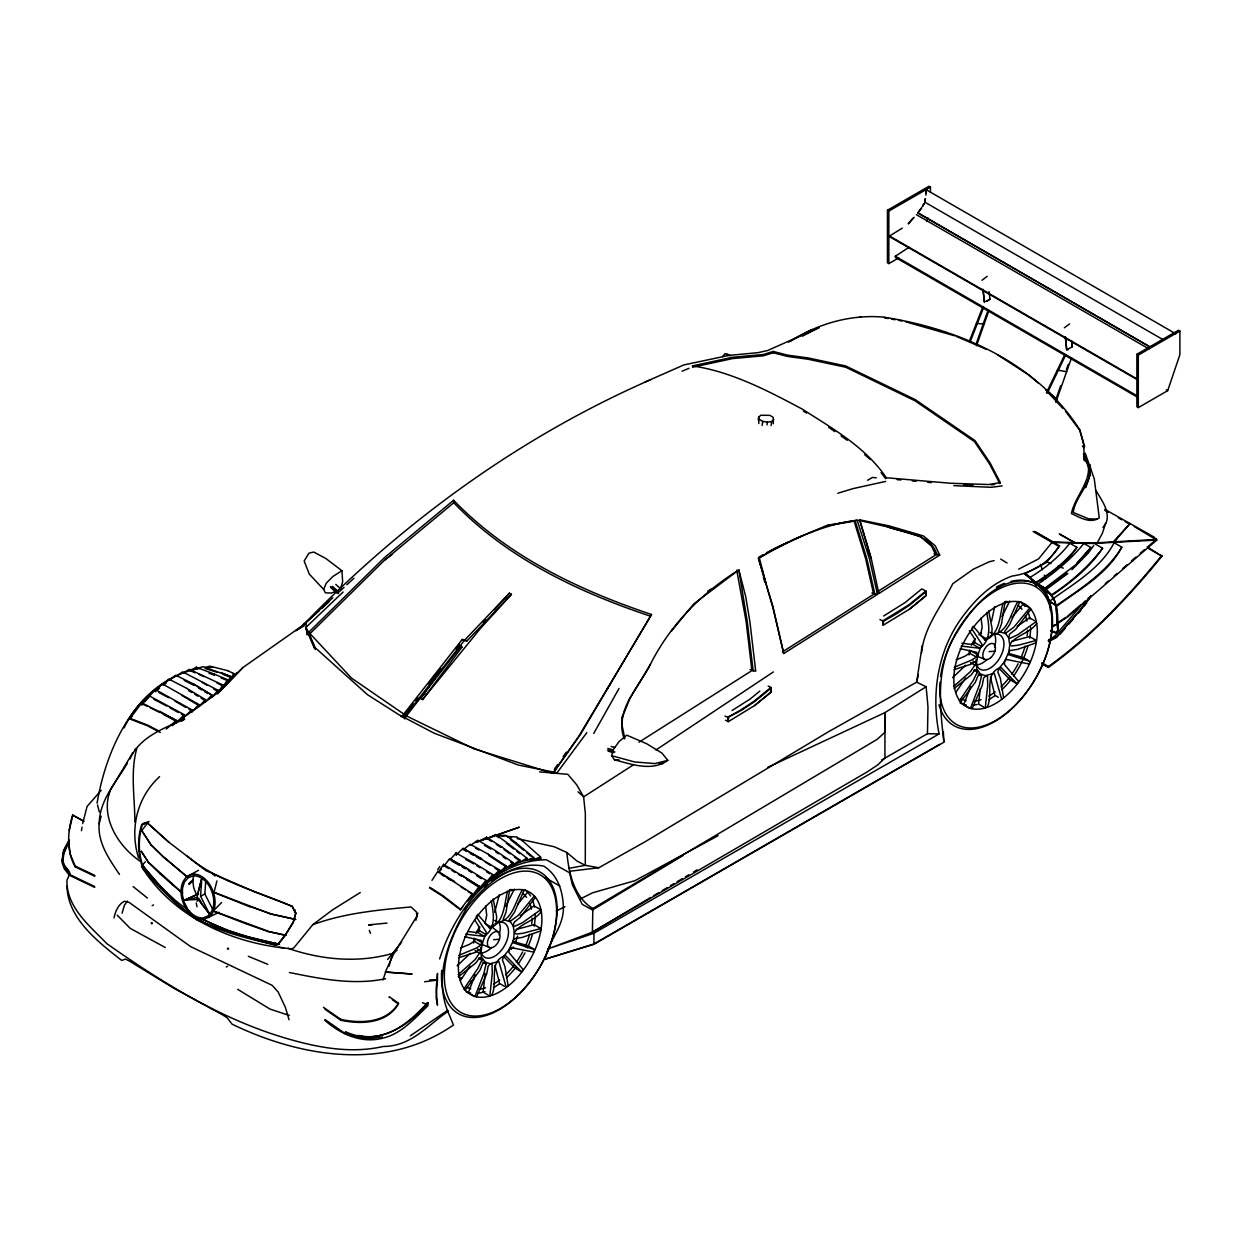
<?xml version="1.0" encoding="UTF-8"?>
<svg xmlns="http://www.w3.org/2000/svg" width="1242" height="1242" viewBox="0 0 1242 1242"><rect width="100%" height="100%" fill="white"/><g stroke="black" fill="none" stroke-linecap="round" stroke-linejoin="round"><path stroke-width="1.5" d="M750.106 669.531L755.726 671.254L749.935 622.056L745.728 596.719L738.85 569.907C701.451 593.241 670.307 624.695 650.342 664.423C639.04 687.292 613.796 710.797 624.229 738.726M884.941 757.604L884.941 712.629L926.128 686.733L927.976 706.853L927.463 733.712L881.649 759.98M930.444 192.51L930.444 187.061L929.016 186.238L887.44 210.255L887.425 262.761L888.853 263.583L898.649 257.932M888.853 263.583L888.853 211.078L930.444 187.061M908.989 247.329L895.327 256.24L895.327 257.373L1137.703 397.316M1136.88 354.265L1136.88 406.786L1138.309 407.609L1167.697 390.656L1179.884 354.715L1179.9 331.071L1178.472 330.263L1136.88 354.265L1138.309 355.088L1138.309 407.609M1042.193 663.756L1048.45 667.358C1091.702 636.354 1128.388 597.309 1161.907 556.199L1147.251 546.884M66.975 886.12C67.642 918.583 98.366 942.088 121.669 960.423L125.442 959.088L129.246 960.982L174.563 988.663L222.52 1014.823L227.162 1017.819L232.099 1024.184C301.014 1057.47 386.743 1071.489 453.439 1024.992L447.43 1010.46C433.862 974.877 449.464 937.306 467.582 906.52C486.352 884.211 512.077 860.054 543.841 866.124C558 875.175 562.983 891.554 563.371 907.514C563.899 926.889 548.359 940.831 545.114 959.212L593.955 944.308L593.94 933.239L592.403 932.168L592.838 908.492L877.287 739.269L884.956 732.206L884.941 712.629L767.665 767.385M127.46 763.085C115.941 782.522 99.531 799.957 99.158 823.896C97.59 842.852 109.374 859.464 119.48 874.399M463.825 989.16L477.906 968.372L481.865 960.113C479.723 950.472 482.517 941.234 486.522 932.478L476.198 916.674L477.766 914.376L489.705 928.317C504.625 922.34 504.143 904.145 507.59 891.088M959.259 701.078L973.34 680.29L977.299 672.031C975.156 662.374 977.951 653.137 981.972 644.396L971.648 628.592L973.2 626.294L985.139 640.235C1000.074 634.258 999.593 616.063 1003.039 603.007M622.521 715.858L622.071 725.25L624.85 738.695M200.583 896.274L201.809 878.125L197.478 894.504L184.763 900.077L198.394 899.425L209.681 914.236L200.583 896.274L204.852 893.961L205.722 881.246M382.365 1036.977L368.703 1038.747L358.239 1037.412L345.323 1033.67L345.462 1031.636C376.295 1046.54 408.634 1026.901 427.869 1002.806L427.543 1002.589C410.217 1021.871 386.355 1042.131 358.379 1035.378M424.702 1007.246L427.403 1004.607L427.543 1002.589M242.873 667.575L217.505 693.688L242.873 667.575L305.967 623.142L306.945 634.957M921.611 652.764C923.924 626.946 941.622 606.267 952.754 583.74L973.278 569.24L989.206 561.772L994.128 560.608M516.16 929.435L534.122 924.669L540.813 928.519L540.549 930.926L522.308 937.415L514.281 938.688L509.08 949.323L508.987 952.552L523.177 969.614L521.609 971.896L514.933 968.046L503.973 956.852M1011.593 641.353L1029.571 636.587L1036.247 640.437L1035.999 642.844L1017.741 649.318L1009.715 650.606L1004.53 661.241L1004.436 664.47L1018.611 681.516L1017.058 683.814L1010.367 679.948L999.406 668.77M485.172 973.433L483.154 992.156L488.153 995.059M489.829 996.022L492.267 973.542L492.049 964.397L485.436 962.224L482.688 963.699L479.862 970.375L465.02 990.278M980.202 689.093L978.587 704.074L983.602 706.962M985.263 707.94L987.701 685.444L987.483 676.316L980.869 674.127L978.122 675.617L975.296 682.293L960.47 702.196M1104.899 509.406L1154.082 537.087L1156.24 539.447L1091.563 543.127L1052.828 541.962L1034.633 531.498M925.011 202.229L925.445 198.704M925.88 195.18L926.346 189.824L925.895 193.333M925.243 198.627L924.809 202.151L1162.574 339.392M160.342 732.485L147.503 725.794L129.696 718.932L141.79 702.848L176.426 720.5L176.426 722.502L172.079 725.747M142.069 704.462L148.667 695.536L184.375 714.724L184.375 716.727L176.628 722.316L184.282 714.724L184.375 716.727M148.947 696.715L155.436 689.605L191.936 709.865L184.484 716.65L198.968 706.558L198.968 704.556L162.19 683.783L155.7 690.831M191.936 711.868L191.936 709.865L191.936 711.868L198.875 704.556L198.968 706.558M205.551 701.683L205.458 699.681L199.062 706.388L205.551 701.683L205.551 699.681L186.766 688.41M193.535 684.078L211.854 695.101L205.644 701.621L211.947 697.104L211.947 695.101L193.628 684.078L175.727 675.229L169.238 680.399M227.643 681.734L227.55 679.731L223.079 686.873L227.643 681.734L227.643 679.731L214.105 674.049M227.752 681.408L230.888 676.626L203.083 666.706L196.593 668.615M233.791 675.524L233.698 673.521L231.136 678.365L233.791 675.524L233.791 673.521L227.736 670.696M443.798 866.357L449.604 858.688L468.296 869.353L486.103 880.438L486.103 882.441L479.428 888.247L486.01 880.438L486.103 882.441L492.841 876.635L506.379 868.08L506.379 866.078L488.479 854.372M456.249 854.869L463.033 848.395L481.803 858.703M429.623 887.952L442.462 896.087L460.27 909.781L472.348 893.697L437.789 871.465L431.983 880.33M461.419 875.067L479.226 886.384L472.643 895.311L479.319 888.387L479.319 886.384L443.596 864.432L438.178 872.567M486.911 839.188L495.62 834.5L509.142 844.327M486.165 882.379L492.748 874.632L492.841 876.635L499.532 869.99L499.61 871.993L506.286 866.078L506.379 868.08M513.35 864.696L519.948 860.163L520.025 862.15L506.612 867.925L513.194 862.709L513.288 864.711L513.288 862.709L495.387 850.599L477.751 840.213L470.578 845.414M902.282 228.124L889.039 236.337L1136.647 379.291M758.303 419.827L758.66 417.11L760.865 415.247L769.854 415.371L773.192 417.296L773.347 423.708M758.815 423.522L758.66 417.11M762.153 425.463L762.697 421.38L759.359 419.439M767.044 424.873L767.401 422.156L771.67 421.488L773.89 419.641M771.127 425.571L771.67 421.488M725.545 720.282L728.278 721.664L754.888 705.363L771.36 691.887L770.909 687.431L768.177 686.05M1085.539 461.015L1085.213 453.206L1094.264 478.884L1099.263 517.79C1090.538 524.14 1079.717 517.433 1071.427 513.52C1075.262 493.664 1098.689 475.251 1083.397 454.246M509.546 890.266L506.037 912.109L503.134 919.453L509.748 921.642L518.442 915.276L534.355 896.01M1004.995 602.168L1001.471 624.027L998.568 631.371L1005.182 633.544L1013.876 627.194L1029.789 607.912L1023.113 604.062L1012.09 617.398M491.785 995.184C498.275 982.267 487.733 961.386 505.478 955.533L521.609 971.896M987.219 707.102C993.709 694.169 983.167 673.304 1000.912 667.451L1017.058 683.814M193.752 875.005L192.758 880.857L193.752 887.859L196.64 895.172M771.36 691.887L770.909 687.431L754.142 701.171L741.163 709.741L727.719 717.41L724.986 716.029M222.877 687.028L222.784 685.041L218.235 692.26L222.877 687.028L222.877 685.025L189.374 669.314L182.885 673.148M81.413 830.665L82.05 827.141M82.686 823.617L87.049 806.493L101.207 790.254M922.185 645.576L916.658 682.168L828.476 731.755L644.66 842.014L598.799 867.739L569.938 871.232M468.203 931.516L476.431 932.587L479.412 930.677L479.505 927.448L474.972 920.369M961.805 643.185L971.865 644.505L974.846 642.58L974.939 639.351L969.319 630.765M499.3 894.675L494.72 912.342M991.489 621.45L994.733 606.577M918.412 674.685L916.658 682.168L926.128 686.733M72.641 815.047L83.742 821.241L72.641 815.047C67.456 831.892 66.354 851.112 75.25 866.932L94.78 876.293M69.179 830.494L72.641 815.916M97.078 803.232C106.424 746.721 137.8 679.203 199.946 668.429M415.93 920.244L416.986 915.897L416.349 911.892L411.024 906.939C377.941 910.013 344.158 913.087 312.782 924.685L293.919 947.755L291.886 948.795C233.543 944.215 172.685 917.419 141.417 866.248M138.623 858.098C129.447 829.221 136.899 797.348 159.566 776.685M201.809 878.125L196.966 897.5L198.394 899.425M99.158 823.896L101.114 816.196M216.931 880.951L214.043 892.408M389.088 966.09L392.565 953.437L401.601 942.135M294.758 909.718L295.689 913.227L293.221 922.061L285.256 934.884L277.866 944.168L275.817 944.65C248.742 938.983 222.504 929.916 196.795 919.81C176.706 905.356 158.836 887.859 143.109 868.779C137.769 854.869 137.024 838.661 141.79 824.44L146.867 822.375L168.928 842.247L205.939 870.626L255.541 892.237L292.289 906.334L295.844 913.382L293.283 922.464L285.396 935.273L277.991 944.681L275.677 945.317C246.863 937.788 215.782 931.826 190.833 915.028M458.671 976.554L475.888 962.892L479.459 957.986L481.958 957.846L485.436 962.224L486.088 963.932L483.93 973.278L474.941 996.658L471.603 994.733M954.12 688.472L971.322 674.81L974.892 669.888L977.392 669.764L981.522 675.85L979.364 685.18L970.375 708.577L963.699 704.726L970.607 686.733M113.985 917.854C115.382 911.519 118.3 904.067 124.573 901.242L129.121 902.406L190.709 946.683L272.122 985.31L278.161 992.001L285.427 1007.464L289.06 1019.76M122.073 913.181L124.433 905.185L127.429 901.071M132.739 752.792L110.212 790.409C100.012 817.314 118.192 846.175 139.865 861.032M340.184 589.934L342.668 581.675L341.907 570.699L325.901 558.543L313.729 552.038L308.963 553.171L304.15 561.027L309.305 574.099L323.65 589.438L325.326 592.838L331.397 593.024L336.675 591.176M611.623 755.695L613.579 749.159L619.059 741.598L626.729 735.14L646.756 743.787L661.924 753.071L667.808 760.352C652.174 771.794 631.309 764.265 614.48 759.778L611.623 755.695L634.678 761.967L654.969 763.566L667.808 760.352M383.048 979.891L385.594 972.113L412.158 974.023L385.362 971.974L393.621 953.996L416.613 916.689L417.871 913.056M458.158 974.659L475.127 959.585L480.871 951.046L478.977 949.804L475.453 952.366L458.562 957.753M953.608 686.562L970.561 671.503L976.305 662.964L974.427 661.722L970.902 664.268L954.011 669.671M1105.613 523.441L1102.353 533.33L1097.09 543.173M1085.803 487.656L1089.451 476.695L1088.551 467.039L1084.111 456.761L1084.592 459.338M926.78 221.464L928.007 217.878M976.724 342.311L987.437 311.975M976.523 345.695L988.896 310.671M1056.274 398.247L1060.73 385.625M1066.443 369.464L1068.275 364.279M1055.809 402.33L1071.535 357.836M468.265 992.808L475.174 974.815M404.861 718.916L405.606 716.991M969.241 341.628L982.841 306.867M970.064 342.109L983.664 307.333M621.916 718.233L629.632 698.998L650.544 664.128M439.637 958.948C454.448 911.628 492.018 860.194 546.309 859.759L569.597 872.784L572.407 884.941L582.281 904.378L592.512 909.967L683.116 855.459M108.178 795.423L110.212 790.409M323.65 589.438L326.227 583.243L332.949 576.428L341.907 570.699M476.649 996.814L486.771 973.666L488.184 966.105L490.761 963.513L498.849 961.448L506.224 987.328M972.082 708.732L982.205 685.584L983.617 678.023L986.195 675.415L994.299 673.366L1001.657 699.23M63.42 853.751L65.453 849.155M67.347 845.491L63.979 853.161L62.659 862.057L64.755 867.972L69.8 874.601L94.703 886.54M524.435 889.614L514.374 912.373L509.096 919.918L513.225 926.004L514.312 932.804L513.055 942.74L534.65 949.556L533.672 952.102L510.897 947.537L503.553 956.526L502.42 960.082L504.904 966.369L508.118 985.636M1019.884 601.532L1009.808 624.291L1004.53 631.836L1008.659 637.922L1009.746 644.722L1008.488 654.658L1030.099 661.474L1029.106 664.004L1006.331 659.455L999.003 668.444L997.854 672L1000.338 678.287L1003.567 697.554M1044.382 588.413C1058.945 597.511 1057.905 615.799 1057.827 630.781L1055.964 633.11L1050.685 630.998M69.894 873.685L66.975 880.19C66.183 907.157 89.812 925.973 106.859 943.672C160.42 981.304 217.303 1017.012 280.226 1036.527C313.388 1046.727 348.831 1054.396 383.328 1046.463C411.288 1046.401 427.667 1025.318 448.471 1011.019M187.884 877.302L188.07 876.029L198.503 870.316M180.959 719.413L184.53 719.18C164.068 728.107 139.554 736.956 130.006 758.924M1046.478 392.705L1064.86 354.482M1047.301 393.186L1065.683 354.948M465.703 934.186L484.287 936.313C496.474 927.929 493.571 913.01 491.258 900.652M961.153 646.104L979.721 648.231C991.908 639.847 989.005 624.928 986.691 612.554M505.711 906.396L514.328 889.07M522.727 889.458C515.088 900.217 512.977 921.781 496.319 922.402L496.645 916.534L493.167 898.96M1002.015 616.575L1009.762 600.988M1018.176 601.376C1010.522 612.12 1008.426 633.699 991.753 634.32L992.094 628.436L988.601 610.878M197.074 901.366L198.751 898.121M124.138 727.89C134.26 705.627 153.434 687.959 174.874 676.657M593.723 733.463L619.044 688.425M552.737 773.331L578.958 736.056L651.522 614.511C579.005 590.167 507.326 556.121 453.64 500.262L384.399 557.705L308.746 632.271L315.313 649.504M922.325 206.42L923.97 203.564M922.48 206.591L924.172 203.688M1114.167 542.77C1100.21 569.24 1072.684 584.206 1049.443 601.314L1056.771 606.127C1080.183 588.956 1107.771 573.788 1121.805 547.163L1114.711 543.065M651.522 614.511L580.371 734.488L553.063 773.331L474.102 748.895L406.864 716.137L351.548 678.132L308.746 632.271L305.625 627.645L343.134 591.984M1000.338 482.595L999.763 483.542L989.563 463.949L974.427 441.562L915.012 400.778L845.678 367.228L808.231 359.264L787.506 356.438L773.223 352.744L763.411 355.802L732.687 358.565L692.586 367.197L692.555 365.893L732.656 357.261L763.364 354.498L773.192 351.439L787.475 355.134L808.2 357.96L845.631 365.94L915.276 399.645L975.001 440.615L990.138 463.002L1000.338 482.595L988.616 484.535L950.922 483.278L886.291 477.751L885.717 478.682L881.044 472.674M460.72 947.941L469.305 944.386L474.211 941.312L475.639 938.999M458.826 955.346L475.997 948.251L480.902 945.162L482.315 942.864L481.353 940.442L464.725 936.716M956.169 659.859L964.755 656.304L969.645 653.214L971.073 650.917M954.26 667.264L971.43 660.154L976.336 657.08L977.749 654.767L976.786 652.361L960.159 648.635M1102.927 527.508L1106.187 522.603M173.321 899.146L160.606 886.617L142.349 865.162L145.33 861.715M460.394 980.512L470.144 966.121M955.828 692.415L965.577 678.023M1069.812 543.251C1059.892 556.23 1044.988 568.401 1030.286 577.235M1069.269 542.94L1076.907 547.349C1067.173 562.921 1051.136 572.872 1036.263 582.917L1031.605 579.936M607.26 688.736L610.505 683.969M437.65 869.711L439.823 866.559M554.32 769.279L557.596 764.622M563.061 756.844L566.336 752.186M1093.814 545.378L1088.178 553.202L1071.893 569.752M1095.475 544.12L1102.586 548.219C1089.746 567.718 1071.008 582.25 1051.99 595.337L1044.506 590.711L1067.841 573.556M1084.996 601.035L1054.458 636.525L1048.264 640.577M1083.831 543.422C1071.784 558.714 1054.66 572.904 1037.8 584.113L1045.298 588.739L1066.816 572.997M1083.288 543.111L1090.926 547.52L1077.047 563.759L1044.895 588.211L1037.8 584.113M401.709 716.634L462.195 639.475L464.958 639.785L509.453 593.164L511.44 594.328L480.095 628.871L422.528 699.603L420.541 698.454L443.611 666.923M422.528 699.603L461.884 647.253L461.372 645.498L404.38 718.481M586.798 732.656L557.037 772.788L554.382 773.145M1091.237 595.927L1082.108 608.083L1056.569 637.425L1048.45 641.555L1056.43 636.851L1082.092 607.68L1091.144 595.694M535.55 897.112L520.382 917.279L514.204 922.185L513.225 926.004L514.483 926.423L522.416 922.759L540.705 909.718L534.029 905.868L520.305 915.633M1031 609.03L1015.832 629.197L1009.637 634.103L1008.659 637.922L1009.932 638.341L1017.85 634.678L1036.139 621.637M1084.359 605.879L1086.657 602.851M69.117 840.089L63.42 850.77L62.1 859.666C62.162 865.922 69.49 868.95 69.8 874.601M69.49 840.275L63.808 850.956L62.1 862.647L64.211 868.562L69.257 875.191L94.64 887.378M1150.356 347.217L917.822 212.956L921.642 208.051M671.208 631.371L693.781 603.876L738.85 569.907L747.327 621.994L753.195 671.239M402.392 717.333L413.074 703.64M415.449 700.612L417.824 697.569M428.506 683.876L440.382 668.677M455.814 648.914L459.369 644.35M470.314 953.313L457.134 965.779M965.764 665.231L952.567 677.682M403.697 717.783L464.182 640.624L466.945 640.934L511.44 594.328M420.541 698.454L425.338 692.431M917.822 212.956L921.486 207.849M722.549 356.625L725.002 353.628L728.216 355.476L758.132 352.65L767.634 350.508L819.301 327.5L802.27 336.225M387.644 959.461L392.565 953.437L397.083 950.223M439.202 871.9L441.453 869.167M147.782 822.825L141.759 830.587L151.074 845.01L162.981 856.654M517.883 904.005L527.679 892.144M1161.907 555.345C1128.388 596.455 1091.702 635.5 1048.45 666.504L1048.45 667.358L1041.883 663.57M1083.862 447.757L1084.483 446.173L1082.465 446.095L1083.862 447.757L1084.266 460.798M908.43 223.902L914.112 217.303M129.696 718.932L132.133 716.106M460.27 909.781L462.692 906.955M467.566 901.319L472.441 895.699L472.441 893.681L472.441 895.699M389.212 997.605L389.212 996.736L398.434 1003.148C386.79 1022.989 360.879 1023.75 340.805 1019.387L323.448 1007.324M208.811 917.559C218.437 908.911 215.689 893.697 209.339 883.916A24.188 16.472 71.2 0 0 192.51 874.197L187.294 876.215C177.684 884.847 180.416 900.077 186.781 909.858A24.188 16.472 71.2 0 0 203.595 919.577L219.089 912.327M1113.857 542.164L1130.251 523.317L1113.5 541.714M1060.187 634.072L1065.062 628.483M1068.71 624.291L1073.569 618.702M1078.429 613.113L1080.866 610.319M908.29 223.513L912.823 218.313M800.888 536.435L774.573 548.483L758.458 558.341L772.912 607.711L783.733 653.54L877.473 594.375L869.524 559.086L857.182 520.243L827.203 525.319L800.391 536.497M1041.526 581.52L1044.041 578.694M449.852 859.899L456.062 853.037L475.034 863.563M483.107 622.195L485.622 619.432M494.394 609.76L509.453 593.164M1113.5 542.475L1117.365 538.314M144.74 701.699L148.745 697.538M1076.721 563.154L1090.926 547.52M168.959 842.34L146.867 822.514L142.287 824.672C137.909 838.707 138.359 854.62 143.591 868.313C162.531 888.884 181.239 912.684 207.259 924.188M229.258 680.663L237.253 672.481M189.079 884.568L193.069 880.547M214.136 910.044L221.557 902.592M310.236 633.404L384.57 560.158L453.796 502.731L453.64 500.262M427.869 1002.806L427.869 1005.787C414.611 1018.487 401.492 1033.794 382.831 1038.157C361.655 1043.761 340.541 1034.275 324.861 1020.303M884.972 757.993L877.52 765.072L867.226 771.887L592.403 932.168L547.924 948.919L593.94 933.239L939.092 733.913C930.724 692.213 938.253 647.175 965.112 613.408C977.501 597.278 992.762 582.84 1012.292 576.024C1031.357 573.385 1048.931 563.092 1058.898 546.402L1033.127 531.514M332.872 597.697L301.992 626.216L305.967 623.142M339.889 591.223L344.096 587.326M346.906 584.734L353.923 578.26M319.147 610.722L301.992 626.216C401.601 523.006 519.172 437.122 650.777 379.633M322.004 608.145L329.146 601.687M162.469 685.01L168.959 679.141L186.859 688.41M188.753 883.652L193.022 879.802M144.274 822.903L142.287 824.672L149.118 821.428M1105.333 583.554L1108.252 581.039M1114.074 575.993L1116.977 573.478M1122.799 568.432L1127.162 564.66M1131.524 560.872L1135.887 557.099M1140.249 553.311L1144.612 549.538M1147.515 547.008L1154.796 540.72M1067.716 616.079L1080.726 604.838M1087.945 598.597L1090.833 596.098M156.942 690.381L159.613 688.084M512.418 947.708L510.804 949.09L513.505 947.041M166.319 728.992L176.333 720.5L159.597 711.247M759.825 691.08L750.059 699.091L732.035 710.533M754.577 705.534L769.947 692.943M909.532 609.092L926.284 595.353L925.849 590.99L921.766 588.91L904.999 602.649L883.621 616.016M770.987 688.208L754.531 701.683L741.552 710.238L727.719 717.41L728.278 721.664L728.495 717.705M925.942 591.766L909.486 605.242L896.507 613.796L883.45 621.264L879.941 619.572M541.217 911.628C534.526 921.222 519.87 923.489 514.312 932.804L516.191 934.046L522.835 933.301L540.813 928.519M1036.651 623.546C1029.96 633.125 1015.304 635.407 1009.746 644.722L1011.64 645.964L1018.285 645.203L1036.247 640.437M218.173 692.291L218.08 690.288L218.173 692.291L212.18 696.979L218.08 690.288L182.636 671.86L176.147 676.393M312.782 924.685L332.701 909.765L360.242 892.548M384.57 560.158L392.239 554.351M981.987 280.242L987.188 276.376M1064.347 327.779L1069.548 323.929M1044.506 590.711L1051.601 594.809C1070.852 582.389 1089.265 565.809 1102.586 548.219M300.455 627.334L295.844 630.688L304.042 625.906M707.816 591.239L710.89 589.019M410.357 1035.797L447.43 1010.46M1017.26 626.465L1029.463 617.771L1034.477 620.674M1049.443 601.314L1056.538 605.413C1080.214 589.127 1107.29 571.693 1121.805 547.163M987.079 301.169L989.827 299.26L985.667 301.464M1035.859 582.389C1051.011 573.152 1066.661 560.856 1076.907 547.349M163.711 684.792L166.381 682.96M1051.85 626.713L1055.017 624.586M1058.184 622.459L1066.117 617.15M1051.648 627.583L1068.042 616.606L1156.783 540.068L1156.333 538.764M655.931 749.997L773.378 671.953M181.534 721.167L184.53 719.18M633.404 764.855L583.631 796.852L585.339 813.526L585.293 865.301L568.51 868.437M638.947 742.219L751.907 670.602L746.116 621.419L736.739 570.14M1048.838 640.08L1054.458 636.525M877.395 591.72L935.769 554.879L931.516 546.169L920.477 536.684L886.167 526.577L858.393 520.289M782.46 651.864L873.685 594.281L865.643 558.729L854.123 521.174L826.644 525.754M878.855 593.505L939.728 555.081L935.304 545.875L923.458 535.939L889.086 525.878L859.635 519.824L870.968 557.239L878.855 593.505L878.808 591.999M592.403 932.168L650.575 897.531M653.897 895.56L658.897 892.594M662.219 890.607L667.202 887.642M670.525 885.655L673.847 883.683M677.185 881.696L682.168 878.731M685.491 876.759L688.813 874.772M693.797 871.806L697.119 869.819M783.733 653.54L772.835 606.205L758.458 558.341C789.167 540.984 822.033 524.497 857.182 520.243M758.753 557.285L763.333 554.6M766.376 552.799L788.189 542.024M1138.309 355.088L1179.9 331.071M470.547 981.723L473.854 979.814M939.666 744.315L593.955 943.936L545.533 959.088M593.955 944.308L943.889 742.25C939.883 706.527 935.49 668.382 954.85 635.857C970.996 608.254 1000.198 571.118 1036.542 583.29L1025.457 573.167M883.217 625.223L909.843 608.922L926.299 595.446L925.849 590.99L909.097 604.714L882.658 620.953L883.217 625.223L883.45 621.264M867.521 480.297L872.521 477.44L876.293 477.797M1071.737 341.115L1072.405 346.813L1066.63 349.778L1065.294 336.955M718.078 835.726L634.926 880.687L592.527 892.827L580.464 898.882M790.766 340.882C818.633 323.494 851.049 314.179 884.056 317.16M788.375 342.171L812.128 329.58M682.013 371.218L689.031 368.315M1018.58 569.193L1038.545 558.916L1052.021 542.428L1092.184 543.484L1156.783 540.068L1134.272 526.53M1044.895 588.211L1035.797 582.871L1024.619 573.788L1046.307 562.626L1059.705 545.937L1034.664 531.529M135.036 749.469L136.775 748.584C130.115 772.291 134.912 797.612 134.85 821.956M477.999 841.688L486.538 837.31L502.218 847.199M556.338 910.991L564.955 906.66M191.423 669.702L196.298 667.28L214.198 674.049M152.161 905.635L153.511 904.937M151.105 922.977L151.928 922.573M151.586 923.862L152.393 923.458M227.364 948.453L228.186 948.05M227.845 949.338L228.652 948.935M226.246 966.975L227.612 966.276M510.819 890.235L511.626 889.862M791.666 540.425L798.653 537.243M198.58 893.572L184.763 900.077L196.966 897.5L209.681 914.236M645.141 381.993L683.892 364.915L728.402 355.491M1106.032 523.208C1110.472 512.046 1101.933 500.51 1096.329 491.164L1096.034 490.854M494.953 835.711L475.267 842.495L519.327 827.188L496.753 835.105L504.159 836.363M837.822 493.229L853.161 488.587L885.67 481.415M526.95 860.132L520.274 862.041L526.856 858.129L526.95 860.132L526.95 858.129L509.049 844.343M205.054 667.482L209.929 666.178L227.814 670.696M400.607 716.463L403.479 715.765M392.565 953.437C358.239 963.311 321.274 959.864 288.082 948.329M991.395 484.923L994.749 484.38M424.562 981.785L437.479 980.047L437.479 973.418L436.113 989.144L437.495 1005.182L436.113 997.512L437.479 980.047L429.794 979.845M1002.154 485.901L991.349 487.299L953.825 485.638M207.15 667.653L212.568 667.078M368.952 924.84L387.054 923.085M368.688 925.026L372.383 924.685M533.734 859.542L527.058 860.147L533.656 857.554L533.734 859.542L533.734 857.539L515.849 842.728M1096.826 519.109L1088.566 518.814L1073.243 512.48C1075.432 495.372 1093.41 482.998 1090.026 464.57M540.581 859.029L533.905 859.464L540.487 857.027L540.581 859.029L540.581 857.011L522.68 840.974M989.113 651.584L994.889 651.227M493.679 939.666L499.439 939.309M871.884 593.055L877.473 594.375M934 553.684L939.728 555.081M385.594 978.743C353.66 985.434 320.902 978.944 289.417 972.502M927.463 733.712L939.092 733.913M963.544 484.659L972.967 484.985M614.48 759.778L619.075 759.949M506.193 836.409L516.719 836.922L522.773 840.974M539.587 771.872L567.811 774.309L576.692 784.804L583.631 796.852L578.042 791.791M551.448 772.369L557.037 772.788L518.395 765.072L434.203 733.215L398.666 714.585L367.523 694.713L315.375 647.858L305.625 627.645L314.242 647.982M897.112 479.66L900.916 479.986M912.327 480.964L916.13 481.291M927.526 482.269L931.329 482.595M659.192 763.318L662.824 763.69M278.565 947.165L284.263 947.863M1066.645 371.668L1057.33 370.116M325.031 1009.28L340.805 1020.241C360.879 1024.603 386.79 1023.858 398.434 1004.002L398.434 1003.148M762.697 421.38L767.401 422.156M507.854 836.999L511.564 837.62M517.107 838.567L554.305 846.78L566.849 852.493L577.08 861.11L585.293 865.301L598.799 867.739M884.444 317.253C960.221 329.146 1037.551 363.316 1080.012 430.167M884.614 317.89L888.108 318.511M891.585 319.116L895.078 319.737M898.556 320.358L902.049 320.964M279.45 944.308L247.484 936.779L228.031 930.739M279.45 944.168C252.607 939.03 226.23 931.158 201.794 918.785M692.555 365.893C731.833 371.808 767.432 390.593 802.115 409.022C832.559 428.506 865.627 447.136 886.291 477.751M270.104 913.739L295.565 919.375M295.689 919.515L270.244 913.864L213.624 892.082M247.174 924.172L267.667 931.36L285.722 935.257M267.667 931.36L285.862 935.381M861.203 317.269L859.542 317.238M905.604 321.771L954.43 335.744M611.204 746.52L614.837 747.498M607.866 748.445L613.315 749.92M607.649 750.059L614.914 752M608.223 751.208L613.672 752.668M1008.426 653.339L1023.408 657.608L1028.423 660.511M512.977 941.42L527.974 945.705L532.989 948.593M908.104 532.088L911.706 533.144M887.564 526.841C905.232 532.927 930.832 533.579 937.151 555.143M205.209 668.491L217.676 672.465M289.324 1015.444L270.088 1009.125L237.719 989.346M650.109 616.079C578.151 591.968 507 558.248 453.796 502.731M249.735 906.427L270.104 913.491M267.542 930.972L213.515 910.991M1045.609 561.555L1050.903 563.542M1057.982 566.181L1063.276 568.153M209.06 673.273L214.4 675.26M249.859 906.815L213.624 892.346M213.515 911.255L247.298 924.296M956.216 336.318L986.365 349.359M129.789 718.233L147.596 725.111L158.836 730.964M422.451 1002.667L427.403 1004.607M221.123 677.992L227.845 680.709M976.414 655.947L984.518 659.238M222.908 674.282L231.229 677.666M480.964 944.029L489.084 947.336M248.338 956.309L267.775 964.335M220.89 672.45L230.888 676.626L230.981 678.629L230.981 676.611M189.809 670.494L195.149 672.807M198.704 674.344L204.045 676.642M200.04 918.257L228.171 930.863M68.589 841.828L70.344 854.651L75.25 866.078L94.78 875.439M142.162 703.764L147.022 706.155M150.266 707.738L159.97 712.489M997.9 355.041L1028.562 374.836L1038.048 382.846M184.235 680.43L193.954 685.305M216.946 682.976L223.172 686.174M153.806 699.262L166.754 706.046M158.929 692.555L168.648 697.693M163.323 714.305L176.721 721.618M165.31 947.522L130.193 928.348L117.183 915.152M488.572 854.356L470.159 844.234L463.297 849.637L466.697 851.5M463.033 848.395L499.61 869.99L499.61 871.993M470.097 853.378L473.497 855.257M476.897 857.135L480.297 858.998M1104.899 510.4L1108.283 512.278M1118.421 517.898L1121.805 519.761M1125.19 521.64L1128.574 523.519M475.577 848.193L478.9 850.04M169.999 707.847L178.103 712.349M181.332 714.15L184.577 715.951M465.781 859.464L473.652 863.858M484.427 845.367L490.838 849.047M451.405 860.784L459.152 865.224M462.257 866.994L465.346 868.763M449.604 858.688L468.203 869.353M926.346 189.809L1175.801 333.819M917.621 212.692L1150.17 346.937M1148.928 348.909L916.379 214.664M887.44 210.255L888.853 211.078M1166.269 389.817L1167.682 390.64M889.117 235.809L1136.709 378.763M1067.359 349.266L1068.182 349.747M895.327 256.24L1137.703 396.167M983.338 323.572L984.161 324.053L976.383 323.37M1047.317 390.966L1056.88 399.334L1056.057 398.853M1148.881 548.685L1161.907 556.199M1059.969 534.138L1075.976 543.375L1059.286 534.044M1050.639 630.393L1056.026 632.426L1057.765 630.284L1056.29 608.518L1054.536 600.864L1050.328 594.157M990.153 632.333L993.491 634.258M1041.883 662.716L1048.45 666.504M987.064 639.242L980.373 635.376L982.158 627.334L981.087 618.019M974.846 642.58L981.537 646.445M973.045 644.381L979.721 648.231M972.75 651.879L977.749 654.767M969.645 653.214L976.336 657.08M972.967 661.023L976.305 662.964M970.468 662.545L975.482 665.433M973.961 670.09L977.299 672.031M978.184 673.909L981.522 675.85M998.32 697.305L994.982 695.38L990.402 677.185M464.958 639.785L466.945 640.934M462.195 639.475L464.182 640.624M459.882 646.104L461.884 647.253M544.974 877.504L559.847 886.089M494.72 920.415L498.058 922.34M491.615 927.324L484.939 923.474L486.724 915.432L485.653 906.101M479.412 930.677L486.088 934.527M477.611 932.463L484.287 936.313M477.301 939.961L482.315 942.864M474.211 941.312L480.902 945.162M477.518 949.121L480.871 951.046M475.034 950.627L480.049 953.514M478.527 958.187L481.865 960.113M482.734 962.007L486.088 963.932M504.547 986.365L499.532 983.462L494.968 965.267M727.051 353.892L730.374 355.802M202.291 682.448L207.103 685.242M213.515 688.968L218.328 691.763M175.044 701.156L185.896 707.474M189.001 709.291L192.091 711.092M181.844 695.396L199.155 705.689M198.534 688.037L201.577 689.869M204.635 691.701L207.693 693.533M443.891 865.674L448.75 868.577M451.979 870.518L455.224 872.458M458.469 874.384L461.698 876.324M437.883 871.449L454.634 881.525M188.598 690.599L191.718 692.477M194.823 694.34L197.944 696.219M201.049 698.097L205.722 700.923M441.22 874.43L444.263 876.278M447.306 878.141L450.349 879.988M1000.679 559.071L1007.06 562.999M803.434 411.118L806.586 413.089M474.941 863.563L492.841 874.632L492.841 876.635M476.85 865.752L480.08 867.77M486.553 871.806L489.798 873.825M468.451 870.549L471.681 872.567M476.54 875.61L481.399 878.653M466.557 879.398L477.891 886.54M429.716 887.254L442.54 895.389L460.347 909.082M485.234 861.995L490.078 865.084M494.937 868.174L499.796 871.247M488.556 839.483L491.661 841.486M496.334 844.467L501.007 847.463M1033.204 581.675C1043.73 587.187 1051.322 598.302 1050.359 610.443M488.898 855.583L505.09 866.171M460.86 886.726L465.315 889.676M468.281 891.663L472.721 894.613M495.636 851.795L498.601 853.828M503.057 856.887L506.022 858.921M510.478 861.964L513.443 863.997M392.286 999.732L396.897 1002.946M325 1019.542L345.323 1033.67M828.616 427.279L834.81 431.611M841.02 435.942L847.23 440.273M504.05 849.544L509.981 853.828M514.436 857.058L518.877 860.271M502.141 847.199L520.025 860.147L520.025 862.15M592.838 908.492C574.006 897.221 568.774 872.909 566.849 852.493M188.924 910.603C170.682 898.463 155.824 882.131 142.349 865.022M515.927 842.728L505.851 835.369L495.915 835.478L498.896 837.713M510.478 839.623L523.596 850.087M506.363 843.318L513.8 849.031M491.382 926.641L498.259 931.997A8.942 5.154 -60 0 1 495.139 945.923A8.942 5.154 -60 0 1 487.625 941.079A8.942 5.154 -60 0 1 498.259 931.997M187.418 856.235C217.303 881.556 256.83 890.84 292.165 906.396L295.689 913.227M516.765 851.344L519.73 853.658M1024.619 573.788L1036.542 583.29M133.173 886.617L147.379 898.028M187.449 876.976L162.857 856.281L151.058 844.762M187.589 877.364L162.857 856.53M526.577 852.571L531.017 856.281M864.587 454.572L870.285 459.431M182.434 893.045L148.497 862.243M172.995 885.111L182.558 893.433M160.296 874.011L173.135 885.236M335.744 584.377L341.038 589.065M332.406 586.302L339.019 592.155M330.527 586.534L338.445 593.567M330.745 587.482L337.343 593.334M141.759 830.587L151.198 845.134M1037.505 584.439L1043.435 590.183L1047.658 596.89L1049.055 603.022M160.42 874.135L148.497 862.507L141.262 851.282M1045.764 390.066L1063.043 408.587M1065.496 411.319L1080.183 430.788L1084.654 446.81M143.963 869.447L146.463 872.35M69.63 872.396L64.584 865.767L62.488 859.852M199.279 899.208L201.049 901.909M141.402 851.407L148.636 862.631M1033.453 581.427L1036.402 586.24M204.852 893.961L213.127 910.277M369.309 930.336L370.442 933.347M1040.454 564.318L1042.364 569.721M1044.289 575.124L1045.562 578.725M1089.374 472.286L1090.538 475.593M855.334 521.33L866.854 558.884L874.958 594.468M859.635 519.824L871.015 558.512M867.537 549.756L869.105 555.19M1079.671 430.105L1084.126 446.111M759.204 557.487L766.19 584.05M97.528 804.987L99.313 811.973M196.252 902.996L197.012 906.784M1083.645 455.892L1084.142 459.152M1071.567 341.022L1072.25 346.72M988.989 291.575L990.045 299.26M1065.465 337.048L1066.785 349.871M983.09 289.495L984.425 302.318L982.934 289.402M1056.29 608.518L1057.827 630.781M943.315 731.476L943.889 741.878M486.538 837.31L486.631 839.313L486.631 837.31M479.226 886.384L479.319 888.387M456.062 853.037L456.156 855.039L456.156 853.037M211.854 695.101L211.947 697.104M196.298 667.28L196.391 669.283L196.391 667.28M773.192 351.439L773.223 352.744M340.805 1019.387L340.805 1020.241M176.426 720.5L176.426 722.502M75.25 866.078L75.25 866.932M491.785 881.028A81.755 47.196 -60 0 1 556.975 905.728A81.755 47.196 -60 0 1 498.461 1010.103A81.755 47.196 -60 0 1 441.686 970.406M464.648 909.439A81.755 47.196 -60 0 1 466.883 906.303M484.411 886.974A81.755 47.196 -60 0 1 487.33 884.475M499.362 923.07A18.863 10.899 -60 0 1 499.082 935.009M491.661 947.398A18.863 10.899 -60 0 1 481.446 952.956M473.559 943.02A18.863 10.899 -60 0 1 474.258 938.16M476.012 933.13A18.863 10.899 -60 0 1 479.8 926.811M524.993 889.753A59.042 34.093 -60 0 1 530.551 896.025M532.694 900.466A59.042 34.093 -60 0 1 534.479 907.048M535.162 913.708A59.042 34.093 -60 0 1 534.231 926.206M532.554 933.813A59.042 34.093 -60 0 1 527.431 947.879M524.993 952.878A59.042 34.093 -60 0 1 518.178 964.071M516.004 967.052A59.042 34.093 -60 0 1 506.457 977.811M499.377 983.819A59.042 34.093 -60 0 1 493.431 987.732M484.97 991.628A59.042 34.093 -60 0 1 477.937 993.243M470.873 993.119A59.042 34.093 -60 0 1 466.092 991.737M494.937 923.815A19.763 11.411 -60 0 1 508.506 932.556A19.763 11.411 -60 0 1 494.145 956.526A19.763 11.411 -60 0 1 480.576 947.786M489.55 927.976A19.763 11.411 -60 0 1 493.571 924.638M522.649 893.417A54.679 31.562 -60 0 1 526.546 897.361M529.977 903.819A54.679 31.562 -60 0 1 531.405 909.175M532.088 918.133A54.679 31.562 -60 0 1 531.7 923.784M529.651 934.232A54.679 31.562 -60 0 1 525.195 946.668M522.649 951.9A54.679 31.562 -60 0 1 516.346 962.255M514.343 965.018A54.679 31.562 -60 0 1 505.634 974.846M499.719 979.954A54.679 31.562 -60 0 1 493.431 984.176M485.591 987.778A54.679 31.562 -60 0 1 479.086 989.269M470.718 988.772A54.679 31.562 -60 0 1 467.287 987.514M509.499 889.645A54.679 31.562 -60 0 1 514.343 889.909M461.667 978.106A49.54 28.597 -60 0 1 458.376 976.569M517.697 936.111A61.572 35.552 -60 0 1 515.74 941.669M763.333 577.204A544.043 333.493 63.3 0 1 764.901 582.389M212.227 873.592A23.846 13.771 60 0 1 215.006 876.045M1010.988 581.365A81.755 47.196 -60 0 1 1035.254 678.97A81.755 47.196 -60 0 1 938.999 704.757M996.348 587.14A81.755 47.196 -60 0 1 1004.576 583.352M953.483 637.55A79.41 45.845 -60 0 1 1043.994 594.266A79.41 45.845 -60 0 1 1008.613 711.324A79.41 45.845 -60 0 1 939.977 682.231M940.567 676.595A79.41 45.845 -60 0 1 952.63 639.211M994.795 634.972A18.863 10.899 -60 0 1 994.516 646.927M987.095 659.316A18.863 10.899 -60 0 1 976.895 664.874M969.008 654.938A18.863 10.899 -60 0 1 969.692 650.078M971.461 645.033A18.863 10.899 -60 0 1 975.234 638.73M978.805 634.848A18.863 10.899 -60 0 1 981.413 632.83M1020.427 601.656A59.042 34.093 -60 0 1 1025.038 606.469M1028.128 612.384A59.042 34.093 -60 0 1 1029.928 618.966M1030.627 627.334A59.042 34.093 -60 0 1 1029.68 638.124M1027.988 645.731A59.042 34.093 -60 0 1 1013.612 675.99M1011.454 678.97A59.042 34.093 -60 0 1 1001.89 689.729M994.811 695.722A59.042 34.093 -60 0 1 988.88 699.65M977.112 704.493A59.042 34.093 -60 0 1 973.371 705.145M966.307 705.021A59.042 34.093 -60 0 1 960.066 702.956M990.371 635.733A19.763 11.411 -60 0 1 1003.955 644.474A19.763 11.411 -60 0 1 989.595 668.429A19.763 11.411 -60 0 1 976.01 659.688M984.999 639.894A19.763 11.411 -60 0 1 989.02 636.541M1018.098 605.335A54.679 31.562 -60 0 1 1021.995 609.279M1025.411 615.737A54.679 31.562 -60 0 1 1026.839 621.093M1027.538 630.036A54.679 31.562 -60 0 1 1027.15 635.702M1025.1 646.15A54.679 31.562 -60 0 1 1020.629 658.586M1018.098 663.802A54.679 31.562 -60 0 1 1011.795 674.173M1009.777 676.937A54.679 31.562 -60 0 1 1001.068 686.764M995.168 691.856A54.679 31.562 -60 0 1 988.88 696.079M981.025 699.681A54.679 31.562 -60 0 1 974.52 701.187M966.167 700.69A54.679 31.562 -60 0 1 961.137 698.563M1004.933 601.563A54.679 31.562 -60 0 1 1009.777 601.827M443.689 864.432L443.689 866.435L443.596 864.432M182.512 887.906L182.403 894.954L184.173 902.235L187.635 908.88A22.34 15.23 71.2 0 0 203.176 917.854L208.004 915.991C216.884 907.995 214.354 893.945 208.485 884.894A22.34 15.23 71.2 0 0 192.929 875.921L188.116 877.784L184.499 881.944L182.512 887.906M155.529 691.592L155.436 689.605L155.529 691.592M141.867 704.851L141.79 702.848L141.867 704.851M511.099 1001.114A79.41 45.845 -60 0 0 542.909 876.635A79.41 45.845 -60 0 0 447.415 953.018A79.41 45.845 -60 0 0 511.099 1001.114M508.025 986.164A59.042 34.093 -60 0 0 531.669 893.603A59.042 34.093 -60 0 0 460.673 950.394A59.042 34.093 -60 0 0 508.025 986.164M990.573 657.825A8.942 5.154 -60 0 0 993.709 643.915A8.942 5.154 -60 0 0 983.059 652.997A8.942 5.154 -60 0 0 990.573 657.825M1003.458 698.082A59.042 34.093 -60 0 0 1027.118 605.522A59.042 34.093 -60 0 0 956.107 662.312A59.042 34.093 -60 0 0 1003.458 698.082"/></g></svg>
